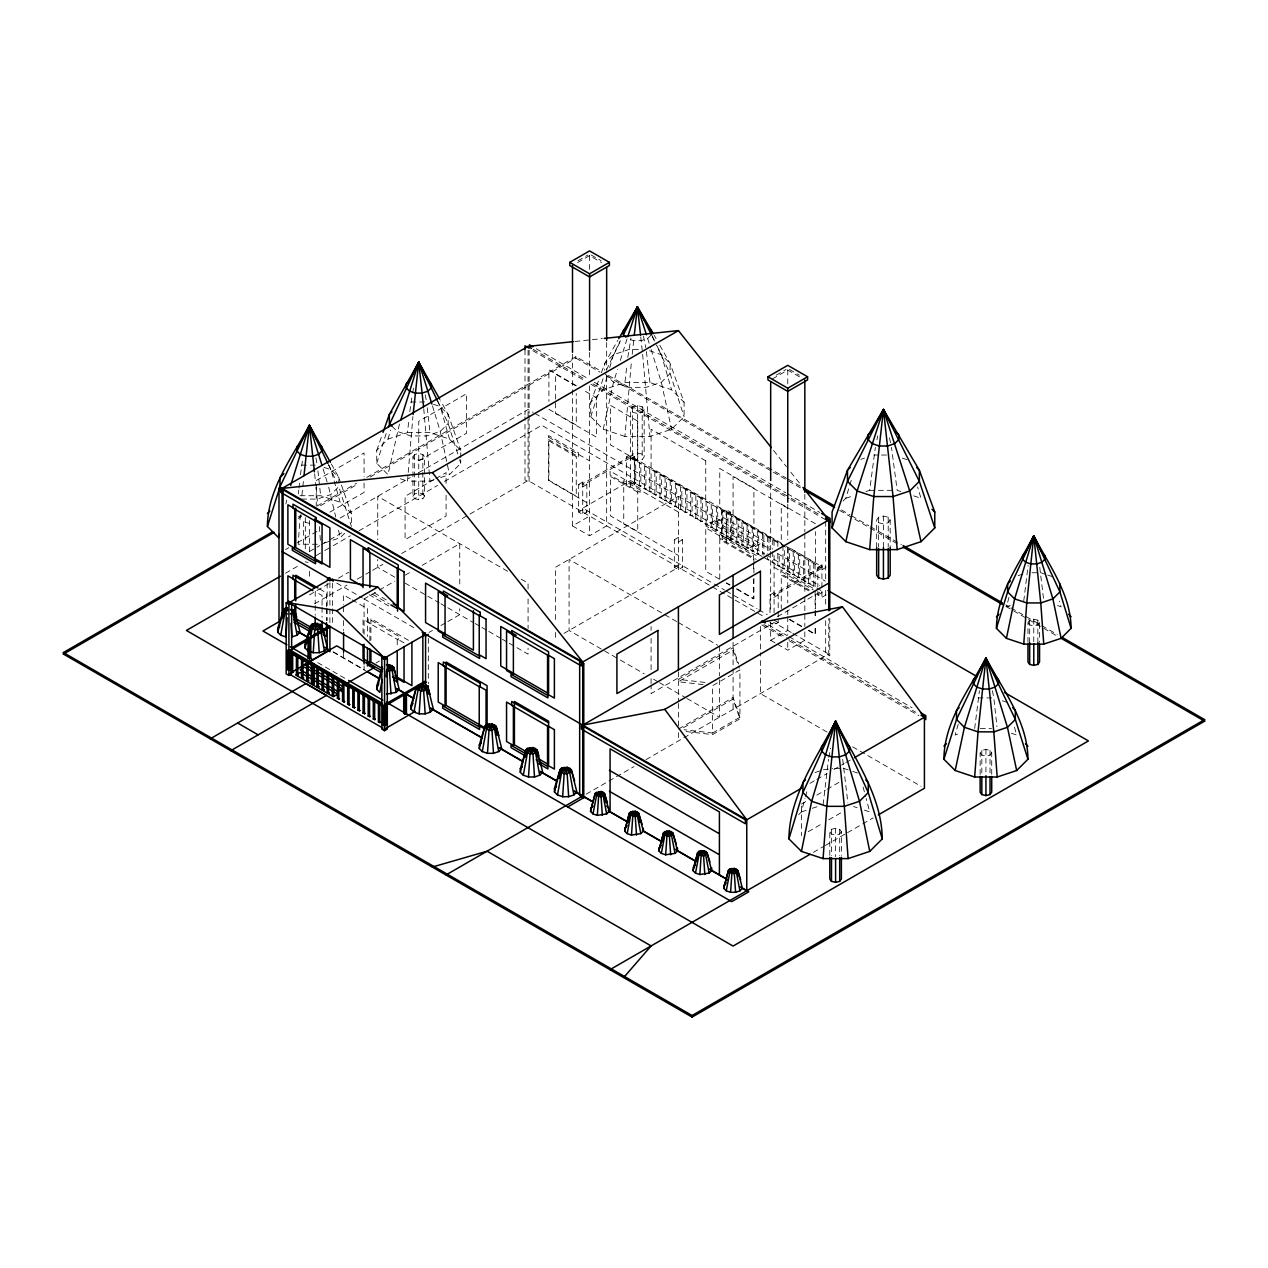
<?xml version="1.0" encoding="UTF-8"?>
<svg xmlns="http://www.w3.org/2000/svg" width="1268" height="1268" viewBox="0 0 1268 1268"><rect width="100%" height="100%" fill="white"/><g stroke="black" fill="none" stroke-linecap="round" stroke-linejoin="round"><path stroke-width="0.75" stroke-dasharray="5 3.75" d="M300.358 514.792L298.154 544.241L320.661 544.241M433.545 479.922L429.995 481.111L407.488 481.111L412.908 416.49M659.82 345.276L670.09 363.425L684.086 402.289L684.086 416.728L671.58 429.234L649.929 436.461L624.918 436.461L631.369 362.062M301.942 495.186L303.575 479.605M823.09 804.72L828.495 759.31M1023.751 601L1028.094 565.496M632.209 354.279L634.079 336.908M298.36 493.823L298.788 489.987M298.994 488.085L299.628 482.347M300.468 474.692L302.561 459.713M399.452 424.098L387.992 474.612L376.739 463.359L376.739 450.362L387.992 439.108L407.488 432.61L408.962 419.217M409.802 411.561L412.243 394.792M974.664 728.498L979.435 690.695M624.918 436.461L603.251 429.234L590.745 416.728L590.745 402.289L603.251 389.783L624.918 382.571L626.899 365.121M627.787 357.37L630.973 338.017M865.996 491.556L869.674 490.336L875.364 447.382M828.828 757.456L830.508 748.168M412.591 392.985L413.637 387.58M876.933 439.727L877.725 435.891M285.871 503.919L286.679 500.163M603.251 429.234L613.506 382.286L617.484 369.511M798.65 814.706L801.424 811.932L805.006 798.539M805.529 796.621L807.573 788.965M1008.995 597.402L1006.427 606.786L1011.626 605.042M387.992 439.108L390.56 430.058M958.243 724.155L955.169 734.996L960.494 733.221M603.251 389.783L607.562 374.995M609.718 367.609L613.506 354.675L620.337 340.664M843.093 501.034L845.835 498.276L849.227 486.975M849.782 485.089L851.478 479.447M620.337 360.397L627.169 338.493L633.667 340.664L641.164 340.664L647.663 338.493L651.419 334.752M376.739 463.359L387.041 430.771M590.745 416.728L603.52 377.293M376.739 450.362L382.413 434.195M590.745 402.289L598.75 380.083M601.412 372.681L604.741 363.425L617.817 340.315M606.437 370.002L620.876 340.03M412.94 456.86L414.636 454.483L418.741 453.516L422.846 454.483L424.542 456.86L424.542 496.311L422.846 498.673L418.741 499.655L414.636 498.673L412.94 496.311L412.94 456.86L414.636 459.222L418.741 460.205L422.846 459.222L424.542 456.86M412.94 496.311L414.636 493.949L418.741 492.967L422.846 493.949L424.542 496.311M634.682 484.471L630.576 482.109L626.487 484.471L626.487 456.86L630.576 454.483L634.682 456.86L634.682 484.471L630.576 486.849L630.656 409.516L632.637 406.759L637.424 405.601L642.194 406.759L644.176 409.516L644.176 456.86L642.194 459.618L637.424 460.759L632.637 459.618L630.656 456.86L632.637 454.102L637.424 452.945L642.194 454.102L644.176 456.86M644.176 409.516L642.194 412.274L637.424 413.416L632.637 412.274L630.656 409.516M876.663 547.602L876.663 519.975L878.645 517.217L883.431 516.076L888.202 517.217L890.184 519.975L890.184 547.602M890.184 519.975L888.202 522.749L883.431 523.89L878.645 522.749L876.663 519.975M829.795 855.329L829.795 831.665L831.491 829.288L835.596 828.321L839.685 829.288L841.381 831.665L841.381 855.329M841.381 831.665L839.685 834.027L835.596 835.01L831.491 834.027L829.795 831.665M1027.968 642.29L1027.968 622.556L1029.664 620.195L1033.769 619.212L1037.858 620.195L1039.554 622.556L1039.554 642.29M1039.554 622.556L1037.858 624.934L1033.769 625.901L1029.664 624.934L1027.968 622.556M980.132 774.447L980.132 752.748L981.828 750.387L985.933 749.404L990.023 750.387L991.719 752.748L991.719 774.447M991.719 752.748L990.023 755.126L985.933 756.108L981.828 755.126L980.132 752.748M333.072 540.105L340.157 537.743L345.165 532.734M440.63 477.56L449.49 474.612L460.744 463.359L460.744 459.65M578.018 260.733L587.924 255.026M577.622 262.555L589.588 255.645L601.539 262.555M316.239 480.524L364.075 452.914L364.075 476.578M298.234 516.964L301.657 514.982M317.079 506.075L356.514 483.314M366.801 477.386L575.91 356.641L601.618 371.476M298.234 518.549L301.657 516.488M320.519 505.678L358.226 483.821M370.224 476.974L575.91 358.147L575.91 356.641M329.902 512.098L364.075 492.364L364.075 478.559M418.741 460.807L466.576 433.18L466.576 393.73L418.741 421.341L418.741 499.655M285.49 549.567L288.914 547.602M297.441 542.672L319.663 529.85M340.157 518.01L410.198 477.576M418.741 472.631L528.074 409.516L533.21 412.465M309.408 551.548L319.663 545.62M321.359 544.638L328.206 540.691M329.902 539.708L343.58 531.815M434.116 479.542L405.078 496.311L405.078 539.708L446.082 516.044L446.082 494.33M435.827 478.559L446.082 472.631L446.082 484.471M285.49 573.247L299.153 565.354M316.239 555.495L323.071 551.548M324.782 550.566L331.614 546.619M333.326 545.62L350.412 535.762M358.955 530.832L437.539 485.454M444.371 481.523L541.753 425.303L764.541 553.926M309.408 594.946L329.902 583.106M338.445 578.176L348.7 572.264M314.527 603.822L346.988 585.087M357.243 579.159L364.075 575.212M365.786 574.23L370.906 571.266M372.618 570.283L382.873 564.371M401.655 553.514L468.288 515.046M470 514.063L528.074 480.524L763.843 616.644M364.075 634.396L364.075 598.892L377.737 590.999M379.449 590.016L394.823 581.14M405.078 575.212L411.91 571.266M422.165 565.354L459.745 543.655L459.745 587.052M578.652 484.471L582.741 482.109L586.846 484.471L586.846 512.098L582.741 514.459L578.652 512.098L578.652 484.471L582.741 486.849L586.846 484.471M634.682 456.86L630.576 459.222L626.487 456.86M776.19 375.154L786.097 369.432M772.386 378.942L787.761 370.05L799.712 376.961M578.652 512.098L582.741 509.72L586.846 512.098M635.712 483.092L633.651 482.696L635.712 483.092L635.712 460.601M640.831 486.056L638.787 485.66L640.831 486.056L640.831 463.565M572.502 389.783L572.502 525.903L589.588 516.044M645.951 489.004L643.906 488.624L645.951 489.004L645.951 466.529M651.086 491.968L649.042 491.572L651.086 491.968L651.086 469.477M656.206 494.932L654.161 494.536L656.206 494.932L656.206 472.441M572.502 525.903L589.588 535.762L606.659 525.903L606.659 372.031M661.341 497.896L659.281 497.5L661.341 497.896L661.341 475.405M376.041 663.005L379.449 661.024M428.996 632.431L432.404 630.45M440.947 625.52L446.082 622.556M447.778 621.574L459.745 614.663L459.745 608.751M666.461 500.844L664.416 500.448L666.461 500.844L666.461 478.353M671.58 503.808L669.536 503.412L671.58 503.808L671.58 481.317M676.716 506.772L674.655 506.376L676.716 506.772L676.716 484.281M681.835 509.72L679.791 509.324L681.835 509.72L681.835 487.229M686.955 512.684L684.91 512.288L686.955 512.684L686.955 490.193M692.09 515.648L690.03 515.252L692.09 515.648L692.09 493.157M697.21 518.596L695.165 518.2L697.21 518.596L697.21 496.121M702.329 521.56L700.285 521.164L702.329 521.56L702.329 499.069M674.322 539.708L678.412 537.347L682.517 539.708L682.517 567.319L678.412 569.697L674.322 567.319L674.322 539.708L678.412 542.07L682.517 539.708M730.352 539.708L726.247 537.347L722.158 539.708L722.158 512.098L726.247 509.72L730.352 512.098L730.352 539.708L726.247 542.07L726.247 509.72M707.465 524.524L705.404 524.128L707.465 524.524L707.465 502.033M714.629 520.768L705.753 525.903L746.757 549.567L755.633 544.447L755.633 546.413L764.525 541.293L723.521 517.613L714.629 522.749L714.629 520.768L755.633 544.447M730.352 512.098L726.247 514.459L722.158 512.098M712.584 527.472L710.54 527.092L712.584 527.472L712.584 504.997M717.704 530.436L715.659 530.04L717.704 530.436L717.704 507.945M722.839 533.4L720.779 533.004L722.839 533.4L722.839 510.909M727.959 536.348L725.914 535.968L727.959 536.348L727.959 513.873M674.322 567.319L678.412 564.957L682.517 567.319M563.959 633.414L678.412 567.319M733.078 539.312L731.034 538.916L733.078 539.312L733.078 516.821M738.214 542.276L736.169 541.88L738.214 542.276L738.214 519.785M743.333 545.24L741.289 544.844L743.333 545.24L743.333 522.749M748.469 548.188L746.408 547.792L748.469 548.188L748.469 525.697M753.588 551.152L751.544 550.756L753.588 551.152L753.588 528.661M758.708 554.116L756.663 553.72L758.708 554.116L758.708 531.625M767.6 559.236L768.963 560.028L767.6 559.236L767.6 553.609M772.719 562.199L774.082 562.992L772.719 562.199L772.719 550.946M779.218 565.94L777.157 565.544L779.218 565.94L779.218 552.832M784.337 568.904L782.293 568.508L784.337 568.904L784.337 546.413M789.457 571.868L787.412 571.472L789.457 571.868L789.457 549.377M794.592 574.816L792.532 574.42L794.592 574.816L794.592 552.341M799.712 577.78L797.667 577.384L799.712 577.78L799.712 555.289M769.993 612.698L769.993 594.946L774.082 592.568L778.187 594.946L778.187 622.556L774.082 624.934L769.993 622.556M817.828 567.319L821.918 564.957L826.023 567.319L821.918 569.697L817.828 567.319L817.828 587.052M803.468 579.951L804.831 580.744L803.468 579.951L803.468 557.46M778.187 594.946L774.082 597.307L769.993 594.946M809.967 583.692L807.906 583.312L809.967 583.692L809.967 561.217M815.086 564.165L815.086 586.656L813.042 586.26L814.405 587.052M777.506 616.644L821.918 590.999L816.798 588.035M817.828 594.946L821.918 592.584L826.023 594.946L821.918 597.307L817.828 594.946L817.828 589.018M770.675 622.556L770.675 640.308L787.761 630.45M777.506 644.255L787.761 650.183L804.831 640.308L804.831 628.484M683.547 727.705L733.078 699.096L739.926 718.829L712.584 734.6L684.118 731.319M586.165 794.18L634 766.569M645.951 759.659L828.749 654.13L828.749 618.61M712.584 733.031L739.926 717.244L739.926 669.9L712.584 685.687L712.584 733.031L684.118 729.734M809.967 783.323L815.086 780.375M816.798 779.392L827.053 773.464M833.884 769.517L844.123 763.605M845.835 762.623L850.971 759.659M801.424 804.039L806.543 801.091M816.798 795.163L825.341 790.233M827.053 789.251L840.716 781.357M808.255 831.665L821.918 823.772M828.749 819.825L842.428 811.932M813.374 852.381L823.629 846.453M825.341 845.471L845.835 833.631M847.547 832.648L873.176 817.86M324.212 543.053L331.297 540.691M860.813 459.365L864.522 458.128M845.835 498.276L853.174 495.836M1018.093 575.64L1023.292 573.913M815.039 772.545L821.775 770.294M823.471 769.739L832.664 768.614M801.424 811.932L810.442 808.921M812.249 808.318L817.67 806.511M574.943 341.472L602.268 338.604M638.39 349.619L628.659 349.619L613.506 354.675L604.741 363.425L604.741 370.161M624.918 382.571L649.929 382.571L671.58 389.783L684.086 402.289M410.864 402.004L424.653 402.004M407.488 432.61L429.995 432.61L449.49 439.108L460.744 450.362L460.744 457.78M873.795 455.038L879.58 455.038M881.498 455.038L889.201 455.038M301.53 465.134L315.32 465.134M869.674 490.336L893.243 490.336M300.025 495.725L320.661 495.725L340.157 502.223L351.41 513.477L351.41 524.619M301.53 499.085L317.285 499.085L330.932 494.536L338.81 486.658L351.41 526.474M1032.009 572.756L1040.759 572.756L1045.957 574.483M978.04 697.907L993.811 697.907L996.965 726.596M980.307 728.498L991.56 728.498M834.613 768.614L844.345 768.614L851.082 770.849M704.992 682.438L678.412 679.379L733.078 647.805L738.673 663.957M703.09 684.593L678.412 681.74L733.078 650.183L739.292 668.109M309.408 523.335L305.303 522.353L303.607 519.975L303.607 547.602M305.303 561.803L308.045 562.453M649.533 350.745L661.341 354.675L670.09 363.425L670.09 373.537L684.086 416.728M902.325 458.128L907.872 459.983M900.851 491.556L897.173 490.336L891.483 447.382M913.673 495.836L921.012 498.276L917.62 486.975M1047.701 575.054L1052.9 576.797M1057.623 605.629L1061.094 606.786L1059.557 601.159M433.45 404.286L440.265 406.553L448.143 414.43L460.744 450.362M400.403 478.749L407.488 481.111M324.117 467.401L330.932 469.683L338.81 477.56L351.41 513.477M1002.338 700.744L1007.458 702.456M1011.357 733.221L1016.682 734.996L1013.607 724.155M852.762 771.419L859.514 773.67M853.507 806.511L857.12 807.716M864.348 810.125L869.753 811.932L866.171 798.539M591.237 255.026L601.143 260.733M789.409 369.432L799.316 375.154M608.466 375.439L786.62 478.29M788.331 479.288L800.33 486.215M841.429 509.942L850.004 514.887M851.716 515.886L868.849 525.776M870.561 526.759L901.389 544.558M1005.889 604.884L1009.312 606.865M1011.024 607.863L1040.156 624.664M1041.868 625.663L1057.274 634.555M575.91 358.147L599.891 372.079M606.754 375.946L800.33 487.784M839.717 510.449L899.678 545.145M1005.889 606.389L1057.274 636.14M536.285 348.748L587.528 378.339M594.359 382.286L785.7 492.761M787.412 493.743L819.873 512.478M533.21 349.35L586.165 379.924M592.996 383.871L789.457 497.294M791.169 498.276L820.222 515.046M532.861 350.729L584.12 380.321M590.951 384.267L789.124 498.673M790.836 499.655L824.992 519.389M576.258 385.646L548.917 369.86L548.917 401.417M815.435 523.732L781.262 503.998L781.262 543.449M575.91 385.837L555.416 374.012L555.416 413.463L596.42 437.127L596.42 397.676L582.741 389.783M787.761 508.151L733.078 476.578L733.078 516.028L784.337 545.62M781.611 543.259L631.274 456.464L629.895 457.257L821.236 567.715L822.599 566.939L788.442 547.205M548.917 409.31L576.258 425.097L576.258 393.54M786.382 546.413L815.435 563.182L815.435 531.625M534.922 413.463L770.675 549.567L770.675 482.506M777.506 553.514L825.341 581.14M714.629 522.749L755.633 546.413M766.252 554.909L819.366 585.578M762.131 556.478L630.576 480.524L582.741 508.151L712.584 583.106M763.843 557.46L815.086 587.052M756.314 555.495L719.416 534.193L719.416 538.123L756.314 559.442M812.788 588.098L780.914 569.697L780.914 573.643L809.428 590.096M548.584 437.127L589.588 460.807M678.412 512.098L623.745 480.524L623.745 523.922L678.412 555.495M774.082 567.319L813.374 590.016M548.584 439.505L578.652 456.86L578.652 452.914L548.584 435.558L548.584 480.524L589.588 504.204M808.604 590.793L781.262 575.022L781.262 608.561M726.596 582.915L730.003 584.881M736.851 588.827L753.921 598.686L753.921 575.022M789.806 619.402L801.756 626.313M808.604 630.259L815.435 634.206L815.435 626.313M719.416 579.159L705.753 571.266L705.753 527.868L753.588 555.495L753.588 571.266M726.247 583.106L729.671 585.087M736.502 589.018L753.588 598.892L753.588 579.159M789.457 619.608L801.424 626.503M808.255 630.45L815.086 634.396L815.086 626.503M714.296 584.088L724.551 590.016M726.247 590.999L756.996 608.751M758.708 609.734L767.251 614.663M774.082 620.195L778.187 622.556M791.169 632.431L774.082 622.556L651.086 693.58L651.086 685.687M792.88 633.414L828.749 654.13M768.614 624.934L787.412 635.775M789.124 636.758L912.12 707.782M763.843 624.538L789.457 639.326M791.169 640.308L915.876 712.315M761.783 624.934L782.293 636.758M789.124 640.705L918.951 715.675M770.675 640.308L775.794 643.272M676.716 621.574L569.078 559.442L569.078 630.45L618.625 659.059M678.412 622.556L717.704 645.238M827.053 732.048L760.42 693.58L760.42 658.06M852.667 746.836L921.012 786.287M507.58 571.266L377.737 496.311L377.737 539.708M521.243 579.159L528.074 583.106L528.074 589.018M620.337 660.042L644.255 673.847M657.918 681.74L651.086 677.794L651.086 683.706M659.629 682.723L685.259 697.527M686.955 698.51L719.416 717.244L719.416 677.794M394.823 577.194L377.737 567.319L377.737 559.442M405.078 583.106L439.251 602.839M440.947 603.822L446.082 606.786M447.778 607.768L473.408 622.556M475.12 623.539L480.239 626.503M481.951 627.486L487.086 630.45M488.782 631.432L500.749 638.343M502.461 639.326L507.58 642.29M509.292 643.272L528.074 654.13L528.074 648.202M374.329 592.964L386.28 599.875M372.507 594.28L389.213 603.933M369.162 594.724L389.213 606.294M336.749 583.106L362.363 597.894M364.075 598.892L415.333 628.484M350.412 598.892L343.58 594.946L343.58 604.804M352.124 599.875L367.498 608.751L367.498 636.362M319.663 589.018L326.494 592.964L326.494 606.786M408.486 640.308L370.906 618.61L370.906 640.308M404.048 642.876L397.217 638.929L397.217 646.823M333.104 651.784L363.916 669.583M333.326 652.148L367.498 671.881M317.729 662.641L346.846 679.442M604.741 373.537L613.506 382.286L628.659 387.342L646.173 387.342L661.341 382.286L670.09 373.537L656.507 345.324M391.971 426.159L397.217 431.405L410.864 435.954L426.619 435.954L440.265 431.405L448.143 423.528L448.143 414.43L440.678 400.862M773.559 450.441L786.477 466.719M790.867 472.251L800.647 484.566M654.225 335.37L656.079 338.667M331.344 463.977L338.81 477.56L338.81 483.013M651.942 335.418L656.206 344.167M657.062 345.926L661.341 354.675L671.58 389.783M652.275 336.511L655.667 343.565M437.809 401.354L440.265 406.553L449.49 439.108M328.475 464.468L330.932 469.683L340.157 502.223M437.222 400.292L448.143 423.528L459.032 457.922M328.729 465.213L337.129 483.076M739.926 717.244L733.078 697.527L678.412 729.084L678.412 740.924M459.602 459.729L460.744 463.359M647.663 338.493L650.516 347.622M651.086 349.445L661.341 382.286L671.58 429.234M432.436 405.808L440.265 431.405L449.49 474.612M323.102 468.922L328.143 485.39M328.697 487.213L335.751 517.075M863.096 787.063L865.664 796.621M338.556 530.23L340.157 537.743M889.518 437.809L891.087 445.464M643.478 336.083L645.792 347.686M992.416 690.695L993.811 697.907M425.24 394.792L426.27 400.197M315.906 457.922L317.285 465.134M1039.76 567.319L1043.564 599.114M842.681 759.31L847.896 802.818M646.395 351.553L649.929 382.571M640.752 336.908L642.416 352.33M427.253 407.741L429.995 432.61M317.919 470.872L320.661 495.725M642.622 354.279L649.929 436.461M423.75 408.692L429.995 481.111M314.623 473.772L315.859 485.454M316.065 487.403L317.729 504.965M319.346 526.569L320.519 542.276M1037.858 620.195L1037.858 642.686M1033.769 619.212L1033.769 642.892M1029.664 620.195L1029.664 642.686M990.023 750.387L990.023 776.032M985.933 749.404L985.933 775.826M981.828 750.387L981.828 776.032M888.202 517.217L888.202 546.809M883.431 516.076L883.431 547.633M878.645 517.217L878.645 546.809M839.685 829.288L839.685 855.726M835.596 828.321L835.596 856.708M831.491 829.288L831.491 855.726M829.779 618.419L829.779 655.905L825.674 653.527L825.674 619.989M825.674 521.354L825.674 582.519M825.674 590.413L825.674 606.183M821.918 564.957L821.918 597.307M815.435 594.74L815.435 608.561M815.435 610.526L815.435 618.419M815.086 590.999L815.086 608.751M815.086 610.716L815.086 618.61M813.723 563.388L813.723 585.864M808.604 560.424L808.604 582.915M804.831 494.33L804.831 531.815M804.831 533.796L804.831 594.946M804.831 596.911L804.831 626.503M801.424 806.02L801.424 835.612M798.349 554.496L798.349 576.988M793.229 551.548L793.229 574.039M788.094 548.584L788.094 571.076M787.761 370.05L787.761 385.837M787.761 504.204L787.761 539.708M787.761 547.602L787.761 602.839M787.761 610.716L787.761 614.663M787.761 616.644L787.761 634.396M787.761 642.29L787.761 650.183M782.974 545.62L782.974 568.112M777.839 542.672L777.839 546.413M777.839 553.91L777.839 565.163M774.082 540.501L774.082 547.998M774.082 555.495L774.082 612.698M772.719 539.708L772.719 549.076M770.675 551.548L770.675 612.698M768.963 537.537L768.963 550.661M767.6 536.744L767.6 551.739M763.843 534.573L763.843 555.194M762.464 533.796L762.464 554.401M760.42 626.503L760.42 656.095M757.345 530.832L757.345 553.323M753.921 573.041L753.921 559.236L719.764 539.518L719.764 578.969M752.225 527.868L752.225 550.36M747.09 524.92L747.09 547.396M741.97 521.956L741.97 544.447M736.851 518.992L736.851 541.484M733.078 642.29L733.078 709.351M731.715 516.044L731.715 538.52M726.596 513.08L726.596 535.571M721.476 510.116L721.476 532.608M719.416 646.236L719.416 675.828M716.341 507.152L716.341 529.644M711.221 504.204L711.221 526.696M706.102 501.24L706.102 523.732M700.966 498.276L700.966 520.768M695.847 495.328L695.847 517.819M690.711 492.364L690.711 514.856M685.592 489.4L685.592 511.892M680.472 486.452L680.472 508.944M678.412 569.697L678.412 496.311L555.416 567.319L555.416 622.556M678.412 671.881L678.412 701.473M678.412 703.439L678.412 727.119M675.337 483.488L675.337 505.98M670.217 480.524L670.217 503.016M665.098 477.576L665.098 500.052M659.962 474.612L659.962 497.104M654.843 471.648L654.843 494.14M651.086 626.503L651.086 630.45M651.086 638.343L651.086 669.9M649.723 468.7L649.723 491.176M644.588 465.736L644.588 488.228M642.194 406.759L642.194 459.618M639.468 462.772L639.468 485.264M637.424 405.601L637.424 460.759M634.349 459.809L634.349 482.3M632.637 406.759L632.637 459.618M606.659 342.439L606.659 370.066M589.588 255.645L589.588 269.45M589.588 352.298L589.588 377.943M589.588 385.837L589.588 535.762M582.741 482.109L582.741 514.459M572.502 354.279L572.502 387.818M555.416 632.431L555.416 638.343M529.105 350.142L529.105 413.257M529.105 415.238L529.105 482.3L525 479.938L525 416.807M528.074 350.333L528.074 417.41M528.074 419.375L528.074 480.524M528.074 598.892L528.074 628.484M525 349.746L525 414.842M428.315 638.343L428.315 683.706M422.846 454.483L422.846 471.062M422.846 472.251L422.846 498.673M414.636 454.483L414.636 498.673M369.891 640.911L369.891 623.159L363.044 619.212L363.044 633.017M364.075 665.954L364.075 669.9M343.58 606.786L343.58 612.698M343.58 620.591L343.58 630.45M343.58 652.148L343.58 658.076M332.644 583.106L332.644 606.786M332.644 608.751L332.644 624.538M329.902 582.709L329.902 622.953M327.176 583.106L327.176 606.786M327.176 608.751L327.176 620.591M326.494 608.751L326.494 620.591M322.056 605.391L322.056 595.532L315.209 591.585L315.209 603.425M322.056 607.372L322.056 617.231M316.239 484.471L316.239 506.17M315.209 605.391L315.209 615.265M309.408 520.577L309.408 554.116M309.408 571.266L309.408 579.159M305.303 517.613L305.303 549.963M629.895 456.464L582.06 484.075L583.438 484.867L631.274 457.257L629.895 456.464M821.236 566.939L773.401 594.549L774.764 595.342L822.599 567.715L821.236 566.939M637.756 421.15L610.431 405.364L610.431 444.83L637.756 460.601L637.756 421.15M753.921 488.228L719.764 468.494L719.764 507.945L753.921 527.678L753.921 488.228M705.753 460.807L651.086 429.234L651.086 468.7L705.753 500.258L705.753 460.807M640.15 488.418L610.082 471.062L610.082 475.009L640.15 492.364L640.15 488.418M576.258 456.654L548.917 440.884L548.917 480.334L576.258 496.121L576.258 456.654M637.756 492.174L610.431 476.388L610.431 515.838L637.756 531.625L637.756 492.174M398.247 635.981L368.18 618.61L368.18 622.556L398.247 639.912L398.247 635.981"/><path stroke-width="1.5" d="M287.154 617.785L285.902 636.916L280.703 635.189L277.708 632.177L277.708 628.722L283.303 609.86L287.408 607.483M305.033 647.964L310.644 625.631L320.344 624.141L321.834 625.631L327.445 647.964L324.434 650.959L319.235 652.703L313.244 652.703L314.733 629.736L317.745 623.27L312.134 624.141L310.644 625.631L305.033 644.493L305.033 647.964L308.045 650.959L308.726 647.282M386.122 676.906L386.486 671.168L389.498 664.701L393.587 667.063L395.267 672.722M419.153 713.852L420.659 690.886L423.655 684.419L420.659 684.419L416.554 686.796L410.959 705.658L410.959 709.113L413.954 712.125L419.153 713.852L425.16 713.852L430.359 712.125L433.355 709.113L427.76 686.796L426.254 685.291L416.554 686.796L410.959 709.113M487.498 753.303L482.3 751.575L479.288 748.564L479.288 745.109L484.899 726.247L486.389 724.741L496.089 726.247L501.7 748.564L498.689 751.575L493.49 753.303L487.498 753.303L488.988 730.352L492 723.87L496.089 726.247L498.895 735.678M528.502 776.983L523.304 775.239L520.292 772.244L520.292 768.773L525.903 749.911L527.393 748.421L537.093 749.911L542.704 772.244L539.692 775.239L534.494 776.983L528.502 776.983L529.992 754.016L533.004 747.549L537.093 749.911L538.773 755.569M562.659 796.7L557.46 794.973L554.465 791.961L554.465 788.506L560.06 769.644L561.566 768.139L571.266 769.644L576.861 791.961L573.865 794.973L568.666 796.7L562.659 796.7L564.165 773.749L567.161 767.283L571.266 769.644L574.626 780.961M606.659 806.02L609.163 808.524L609.163 811.409L606.659 813.913L597.339 815.356L598.575 796.875L601.08 791.486L604.503 793.467L607.42 802.866M643.336 828.242L643.336 831.126L640.831 833.631L631.496 835.073L632.748 816.608L635.252 811.219L638.66 813.184L642.163 824.485M677.508 847.975L677.508 850.86L675.004 853.364L665.668 854.806L666.92 836.325L669.425 830.936L672.832 832.918L676.335 844.203M711.665 867.692L711.665 870.593L709.177 873.081L699.841 874.524L701.077 856.058L703.581 850.67L707.005 852.635L709.921 862.05M730.59 892.292L726.247 890.833L723.759 888.345L728.418 870.387L729.671 869.135L737.754 870.387L742.414 888.345L739.926 890.833L735.583 892.292L730.59 892.292L731.842 873.81L734.331 868.421L737.754 870.387L740.67 879.802M823.09 858.61L826.831 806.337L835.596 721.191C854.616 758.47 881.783 795.702 882.259 838.877L869.753 851.383L848.102 858.61L823.09 858.61L801.424 851.383L788.918 838.877C789.409 795.702 816.576 758.47 835.596 721.191L843.474 737.881M1023.751 644.112L1026.763 602.934L1033.769 535.762C1048.969 565.021 1070.794 594.264 1071.095 628.342L1061.094 638.343L1043.77 644.112L1023.751 644.112L1006.427 638.343L996.426 628.342C996.727 594.264 1018.553 565.021 1033.769 535.762L1041.139 551.025M974.664 777.015L978.04 731.858L985.933 658.06C1003.02 689.951 1027.746 721.777 1027.936 759.247L1016.682 770.516L997.187 777.015L974.664 777.015L955.169 770.516L943.915 759.247C944.105 721.777 968.831 689.951 985.933 658.06L994.318 674.75M869.674 549.63L873.795 496.549L883.431 409.516L919.363 470.238L934.77 512.034L934.77 527.932L921.012 541.674L897.173 549.63L869.674 549.63L845.835 541.674L832.077 527.932L832.077 512.034L847.484 470.238L883.431 409.516L892.957 427.379M303.987 475.722L309.408 425.287L330.409 462.281M413.114 414.541L418.741 362.173L439.742 399.166M634.285 335.037L637.424 306.935L653.289 333.722M280.703 635.189L284.809 613.094L287.535 610.463M310.089 639.912L312.134 628.88L316.239 624.934L321.834 625.631L324.64 635.062M382.191 679.505L379.798 692.391L376.786 689.396L376.786 685.925L382.397 667.063M413.954 712.125L418.06 690.03L422.165 686.083L427.76 686.796L429.995 694.341M482.3 751.575L486.389 729.48L490.494 725.534L494.599 724.741L497.056 735.155M523.304 775.239L527.393 753.144L531.498 749.198L535.603 748.421M557.46 794.973L561.566 772.878L565.671 768.931L569.76 768.139M597.339 815.356L592.996 813.913L596.42 796.161L599.827 792.595L603.251 792.215L605.819 802.565M631.496 835.073L627.169 833.631L630.576 815.879L634 812.328L637.424 811.932L639.975 822.298M665.668 854.806L661.341 853.364L664.749 835.612L668.173 832.062L671.58 831.665M699.841 874.524L695.498 873.081L698.922 855.329L702.329 851.779L705.753 851.383M726.247 890.833L729.671 873.081L733.078 869.531L736.502 869.135L738.214 876.045M834.566 726.516L835.596 721.191L868.263 792.532L882.259 838.877M801.424 851.383L811.678 801.281L835.596 721.191L859.514 801.281L869.753 851.383M417.616 367.641L418.741 362.173L427.126 378.847M985.173 661.706L985.933 658.06L1015.335 719.431L1027.936 759.247M1006.427 638.343L1014.622 598.892L1033.769 535.762L1059.905 591.887L1071.095 628.342M279.451 533.986L278.659 537.743L267.405 526.474C267.596 489.004 292.306 457.177 309.408 425.287L316.952 440.297M636.663 310.454L637.424 306.935L644.255 320.091M955.169 770.516L964.409 727.309L985.933 658.06L1007.458 727.309L1016.682 770.516M882.591 413.257L883.431 409.516L919.363 481.349L934.77 527.932M845.835 541.674L857.12 490.985L883.431 409.516L909.727 490.985L921.012 541.674M282.764 617.04L283.572 613.569M309.677 634.555L312.134 624.141L321.834 627.375L317.745 629.736L314.733 629.736L310.644 627.375L316.239 624.934L320.344 628.88L324.434 650.959M417.235 688.762L418.06 685.291L427.76 688.524L423.655 690.886L420.659 690.886L416.554 688.524L422.165 686.083L426.254 690.03L430.359 712.125M525.348 757.091L527.393 748.421L533.004 747.549M559.109 778.552L561.566 768.139L567.161 767.283M628.025 822.298L630.576 811.932L635.252 811.219M662.181 842.015L664.749 831.665L669.425 830.936M696.354 861.749L698.922 851.383L703.581 850.67M277.708 632.177L283.303 611.588L287.503 609.75M376.786 689.396L382.397 668.791M479.288 748.564L484.899 726.247L490.494 725.534L496.089 727.975L492 730.352L488.988 730.352L484.899 727.975L490.494 725.534L494.599 729.48L498.689 751.575M520.292 772.244L525.903 749.911L531.498 749.198L537.093 751.655L533.004 754.016L527.393 753.144L525.903 751.655L531.498 749.198L535.603 753.144L539.692 775.239M554.465 791.961L560.06 769.644L565.671 768.931L571.266 771.372L567.161 773.749L564.165 773.749L560.06 771.372L565.671 768.931L569.76 772.878L573.865 794.973M592.996 813.913L590.492 811.409L595.168 793.467L601.08 791.486M627.169 833.631L624.664 831.126L629.34 813.184L630.576 811.932L638.66 813.184L643.336 831.126M661.341 853.364L658.837 850.86L663.497 832.918L664.749 831.665L672.832 832.918L677.508 850.86M695.498 873.081L692.994 870.593L697.669 852.635L698.922 851.383L707.005 852.635L711.665 870.593M723.759 888.345L728.418 870.387L733.078 869.531L737.754 871.829L734.331 873.81L728.418 871.829L733.078 869.531L736.502 873.081L739.926 890.833M788.918 838.877L802.913 792.532L835.596 721.191L836.611 726.516M290.673 485.39L309.408 425.287L327.889 463.422M400.577 420.437L418.741 362.173L437.222 400.292M996.426 628.342L1007.632 591.887L1033.769 535.762L1052.9 598.892L1061.094 638.343M590.492 811.409L595.168 793.467L599.827 792.595L604.503 793.467L609.163 811.409M624.664 831.126L629.34 813.184L634 812.328L638.66 814.627L635.252 816.608L629.34 814.627L634 812.328L637.424 815.879L640.831 833.631M658.837 850.86L663.497 832.918L668.173 832.062L672.832 834.36L669.425 836.325L663.497 834.36L668.173 832.062L671.58 835.612L675.004 853.364M692.994 870.593L697.669 852.635L702.329 851.779L707.005 854.077L703.581 856.058L697.669 854.077L702.329 851.779L705.753 855.329L709.177 873.081M267.405 526.474L280.006 486.658L309.408 425.287L321.993 465.261M388.198 427.157L418.741 362.173L431.881 403.969M943.915 759.247L956.516 719.431L985.933 658.06L986.678 661.706M627.771 336.638L637.424 306.935L651.419 334.752L651.419 330.409L648.915 327.905M832.077 527.932L847.484 481.349L883.431 409.516L884.256 413.257M383.031 432.388L389.339 414.43L418.741 362.173L419.502 365.818M827.703 737.881L835.596 721.191L844.345 806.337L848.102 858.61M1034.514 539.566L1033.769 535.762L1025.558 552.721L1022.563 555.733L1022.563 559.188L1025.558 562.199L1030.757 563.927L1036.764 563.927L1041.963 562.199L1044.959 559.188L1044.959 555.733L1042.962 553.72M301.863 440.297L309.408 425.287L314.416 471.823M412.037 375.518L418.741 362.173L423.56 406.743M980.053 669.742L985.933 658.06L993.811 731.858L997.187 777.015M625.916 337.24L623.412 334.752L637.424 306.935L646.458 334.784M631.432 318.442L637.424 306.935L638.169 310.454M877.345 420.881L883.431 409.516L893.052 496.549L897.173 549.63M618.752 338.667L637.424 306.935L640.546 335.037M876.663 547.602L876.663 575.212L878.645 577.986L883.431 579.127L888.202 577.986L890.184 575.212L890.184 547.602M829.795 857.311L829.795 879.009L831.491 881.371L835.596 882.354L839.685 881.371L841.381 879.009L841.381 857.311M1027.968 644.255L1027.968 662.007L1029.664 664.384L1033.769 665.367L1037.858 664.384L1039.554 662.007L1039.554 644.255M980.132 776.428L980.132 792.215L981.828 794.576L985.933 795.559L990.023 794.576L991.719 792.215L991.719 776.428M623.745 977.485L651.086 945.912L487.086 851.224L432.404 867.011M300.183 443.641L296.807 447.018L296.807 450.917L300.183 454.293L306.032 456.242L312.784 456.242L318.633 454.293L322.009 450.917L322.009 447.018L318.633 443.641M283.937 473.614L280.006 477.56L280.006 486.658L282.621 489.289M267.405 513.477L269.91 510.988M408.391 381.636L406.14 383.887L406.14 387.786L409.516 391.162L415.365 393.112L422.117 393.112L427.966 391.162L431.342 387.786L431.342 383.887L429.091 381.636M391.971 411.799L389.339 414.43L389.339 423.528L391.971 426.159M290.404 613.966L294.509 611.588L294.509 609.86L290.768 609.385M277.708 628.722L279.705 626.725M291.038 623.523L291.909 636.916L297.108 635.189L300.104 632.177L294.509 611.588L290.309 609.75M305.033 644.493L307.046 642.496M625.916 327.905L623.412 330.409L623.412 334.752M376.786 685.925L378.799 683.928M386.486 694.119L396.187 692.391L399.198 689.396L393.587 667.063L387.992 666.35L386.486 664.701L389.498 664.701M410.959 705.658L412.956 703.645M479.288 745.109L481.301 743.111M520.292 768.773L522.289 766.775M872.146 430.613L868.025 434.75L868.025 439.505L872.146 443.641L879.295 446.019L887.552 446.019L894.701 443.641L898.822 439.505L898.822 434.75L896.08 431.992M850.242 467.48L847.484 470.238L847.484 481.349L857.12 490.985L873.795 496.549L893.052 496.549L909.727 490.985L919.363 481.349L919.363 470.238L916.605 467.48M554.465 788.506L556.462 786.509M590.492 808.524L592.996 806.02M624.664 828.242L627.169 825.737M658.837 847.975L661.341 845.471M692.994 867.692L695.498 865.204M825.341 742.889L821.585 746.646L821.585 750.973L825.341 754.729L831.84 756.885L839.337 756.885L845.835 754.729L849.592 750.973L849.592 746.646L845.835 742.889M805.418 779.915L802.913 782.419L802.913 792.532L811.678 801.281L826.831 806.337L844.345 806.337L859.514 801.281L868.263 792.532L868.263 782.419L865.759 779.915M1010.422 580.998L1007.632 583.803L1007.632 591.887L1014.622 598.892L1026.763 602.934L1040.759 602.934L1052.9 598.892L1059.905 591.887L1059.905 583.803M723.759 885.444L726.247 882.956M996.426 616.787L998.93 614.283M975.583 677.54L973.333 679.791L973.333 683.69L976.709 687.066L982.557 689.015L989.309 689.015L995.158 687.066L998.534 683.69L998.534 679.791L996.283 677.54M959.147 707.702L956.516 710.334L956.516 719.431L964.409 727.309L978.04 731.858L993.811 731.858L1007.458 727.309L1015.335 719.431L1015.335 710.334L1012.704 707.702M943.915 746.25L946.419 743.761M569.76 262.349L589.588 250.906L609.401 262.349L609.401 265.503L589.588 276.947L569.76 265.503L569.76 262.349L589.588 273.793L609.401 262.349M573.184 341.647L528.074 346.386L282.067 488.418L282.067 618.61M274.237 532.322L63.4 654.13L63.4 652.544L272.525 531.815M802.913 487.435L828.749 519.975L582.741 662.007L282.067 488.418L432.404 472.631L678.412 330.599L771.309 447.62M280.371 576.211L186.396 630.45L733.078 946.071L1088.435 740.924L1004.462 692.439M286.172 602.839L288.914 601.254L291.64 602.839L291.64 673.847L288.914 675.432L286.172 673.847L286.172 602.839L288.914 604.408L291.64 602.839M329.902 577.59L327.176 579.159L329.902 580.744L332.644 579.159M288.914 602.839L329.902 579.159L377.737 587.052L425.572 634.396L384.569 658.06L288.914 602.839L336.749 610.716L384.569 658.06M280.022 621.146L262.936 631.004L286.917 644.841M336.749 610.716L377.737 587.052M291.64 647.805L329.22 626.107M288.914 650.959L330.583 626.899M767.933 376.77L787.761 365.327L807.573 376.77L807.573 379.924L787.761 391.368L767.933 379.924L767.933 376.77L787.761 388.198L807.573 376.77M310.771 658.06L309.408 658.853L309.408 639.135L308.045 638.343L308.045 658.06L310.771 658.06L310.771 638.343L309.408 637.55M291.291 671.675L293.352 672.072L291.291 671.675L291.291 653.131L292.67 653.923L292.67 672.468M307.585 662.673L304.621 664.384L342.202 686.083L345.165 684.371M290.61 672.864L307.696 663.005M311.12 661.024L329.902 650.183M312.831 663.196L311.452 663.988L311.452 683.706L312.831 684.498L314.195 683.706L314.195 663.988L312.831 664.781L312.831 684.498M297.79 675.432L297.79 656.887L296.427 656.095L296.427 674.639L298.471 675.036L297.108 674.243M301.546 677.603L303.591 678L301.546 677.603L301.546 659.059L302.909 659.836L302.909 678.38M306.682 680.551L308.726 680.948L306.682 680.551L306.682 662.007L308.045 662.799L308.045 681.344M210.314 738.784L305.984 683.547L326.494 695.387L230.824 750.624M311.452 683.706L314.195 683.706M316.921 686.479L318.981 686.876L316.921 686.479L316.921 667.935L318.284 668.727L318.284 687.256M322.056 689.427L324.101 689.824L322.056 689.427L322.056 670.883L323.419 671.675L323.419 690.22M381.842 658.06L384.569 656.491L387.311 658.06L387.311 729.084L384.569 730.669L381.842 729.084L381.842 658.06L384.569 659.645L387.311 658.06M422.846 685.687L422.846 634.396L425.572 632.811M327.176 692.391L329.22 692.788L327.176 692.391L327.176 673.847L328.539 674.639L328.539 693.184M422.846 634.396L425.572 635.981L428.315 634.396M342.202 688.841L337.763 691.409L300.183 669.71L304.621 667.142L342.202 688.841L342.202 691.599L338.794 689.634M332.295 695.355L334.356 695.752L332.295 695.355L332.295 676.811L333.658 677.603L333.658 696.148M337.763 694.167L333.326 696.734L295.745 675.036L300.183 672.468L337.763 694.167L337.763 696.924M337.431 698.303L339.475 698.7L337.431 698.303L337.431 679.775L338.794 680.551L338.794 699.096M342.55 701.267L344.595 701.664L342.55 701.267L342.55 682.723L343.913 683.515L343.913 702.06M347.67 704.231L349.73 704.628L347.67 704.231L347.67 685.687L349.049 686.479L349.049 705.024M352.805 707.179L354.85 707.576L352.805 707.179L352.805 688.651L354.168 689.427L354.168 707.972M357.925 710.143L359.969 710.54L357.925 710.143L357.925 691.599L359.288 692.391L359.288 710.936M363.044 713.107L365.105 713.504L363.044 713.107L363.044 694.563L364.423 695.355L364.423 713.9M385.599 704.025L424.891 681.344M426.254 682.136L384.569 706.197L287.535 650.183L287.535 669.9L290.277 669.9L290.277 650.183M368.18 716.071L370.224 716.452L368.18 716.071L368.18 697.527L369.543 698.303L369.543 716.848M373.299 719.019L375.344 719.416L373.299 719.019L373.299 700.475L374.662 701.267L374.662 719.812M378.419 721.983L380.479 722.38L378.419 721.983L378.419 703.439L379.798 704.231L379.798 722.776M406.442 713.298L405.078 714.09L405.078 694.357L403.715 693.58L403.715 713.298L406.442 713.298L406.442 693.58L405.078 692.788M384.569 729.084L415.333 711.332M828.749 583.106L582.741 725.137L664.749 709.351L842.428 606.77L924.42 717.244L924.42 788.268L878.296 814.896M446.082 874.904L582.741 795.924M567.715 806.971L584.802 797.096M801.424 788.268L746.757 819.825L422.165 632.415M854.378 757.693L924.42 717.244L921.012 715.279M610.082 969.592L809.967 854.347M63.4 652.544L692.09 1015.51L1204.6 719.622L1204.6 721.191L692.09 1017.095L63.4 654.05M486.389 724.741L492 723.87M729.671 869.135L734.331 868.421M760.42 622.556L842.428 606.77M283.303 609.86L287.043 609.385M604.218 338.397L678.412 330.599M386.486 671.168L392.097 670.296L393.587 668.791L387.992 666.35L389.498 671.168L390.988 694.119M596.42 792.215L604.503 794.909L601.08 796.875L595.168 794.909L599.827 792.595L603.251 796.161L606.659 813.913M284.809 608.355L287.535 608.878M287.408 613.966L283.303 611.588M309.772 651.546L313.244 652.703M803.754 488.18L834.582 505.995M903.101 545.541L1002.465 602.918M1062.425 637.535L1204.6 719.622M803.754 489.686L834.582 507.565M903.101 547.047L1002.465 604.487M1060.698 638.042L1204.6 721.191M529.453 344.817L532.861 346.782M821.585 513.477L830.128 518.406L830.128 522.353M528.074 346.386L531.498 348.367M825.341 518.01L828.749 519.975L828.749 610.716M529.105 348.161L525 345.799L525 349.746M825.674 519.389L829.779 521.75L829.779 610.526M827.941 590.523L977.042 676.605M761.783 620.987L765.206 622.953M920.663 712.711L925.798 715.675L925.798 719.622M314.527 518.992L329.902 527.868L329.902 567.319L295.745 547.602L295.745 508.151M369.194 550.55L350.412 539.708L350.412 579.159L362.363 586.07M447.778 595.928L425.572 583.106L425.572 622.556L473.408 650.183L473.408 610.716M516.124 635.379L500.749 626.503L500.749 665.954L548.584 693.58L548.584 651.752L511.686 630.45L511.686 634.396L548.584 655.699M398.247 568.904L368.18 551.548L368.18 547.602L398.247 564.957L398.247 606.786L393.112 603.822M390.877 604.899L397.566 608.751L397.566 611.113M282.067 551.548L333.326 581.14M317.951 588.035L295.745 575.212L295.745 600.858M314.575 587.67L293.003 575.212L293.003 579.159L312.927 590.666M548.584 722.776L511.686 701.473L511.686 705.404L548.584 726.722M609.401 770.278L718.734 833.393M609.401 791.264L718.734 854.378M311.12 627.486L295.745 618.61L295.745 604.804M323.071 634.396L326.494 636.362L326.494 622.556M382.873 668.918L370.906 662.007L370.906 650.183M394.823 675.828L411.91 685.687L411.91 642.29M485.375 728.101L446.082 705.404L446.082 662.007L487.086 685.687L487.086 725.137M526.379 751.765L514.412 744.871L514.412 701.473L548.584 721.191L548.584 764.588L538.329 758.676M484.344 728.688L479.225 725.724L479.225 686.273L486.056 690.22L486.056 727.705M293.986 619.973L310.581 629.546M367.498 662.403L382.524 671.089M392.541 676.874L397.566 679.775L397.566 682.136L394.221 680.203M526.093 753.969L511.004 745.267L511.004 747.629L526.093 756.346M536.158 759.786L547.903 766.569L547.903 768.931L537.838 763.114M293.986 622.334L310.581 631.924M367.498 664.781L380.86 672.484M298.852 632.019L307.411 636.964M367.34 671.549L379.338 678.475M396.456 688.365L413.574 698.24M430.692 708.13L482.062 737.786M499.18 747.676L523.161 761.513M540.279 771.404L557.397 781.278M574.531 791.169L592.996 801.915L574.214 791.216M608.371 810.791L627.264 821.616M642.543 830.524L661.5 841.381M675.194 849.291L695.736 861.146M709.43 869.055L727.959 879.834M740.243 886.839L748.802 891.784L731.715 901.659L386.217 702.171M297.441 631.432L307.696 637.36M324.782 647.219L328.206 649.184M367.498 671.881L379.449 678.776M396.535 688.651L413.622 698.51M430.708 708.368L481.951 737.96M499.037 747.819L522.955 761.64M540.041 771.499L557.127 781.357M608.371 810.949L627.169 821.791M642.543 830.683L661.341 841.524M676.716 850.4L695.498 861.257M710.872 870.133L726.247 879.009M741.621 887.885L746.757 890.833L746.757 819.825L664.749 709.351M290.34 646.823L312.594 659.677M348.557 680.425L382.793 700.205M308.045 658.06L309.408 658.853M403.715 713.298L405.078 714.09M289.595 649.787L381.842 703.043M312.483 663.782L309.059 661.817L336.749 645.84L374.329 667.539L346.655 683.515L346.655 686.273L343.232 684.308M315.906 665.763L336.4 677.603M339.824 679.569L343.232 681.55M289.595 650.959L381.842 704.231M288.216 651.752L383.887 706.989M312.483 683.119L313.846 683.912M288.914 673.847L382.873 728.101M237.655 723.014L258.149 734.838M731.842 868.421L734.331 873.81L735.583 892.292M701.077 850.67L703.581 856.058L704.834 874.524M666.92 830.936L669.425 836.325L670.661 854.806M632.748 811.219L635.252 816.608L636.504 835.073M598.575 791.486L601.08 796.875L602.332 815.356M1068.607 614.283L1071.095 616.787M932.012 509.292L934.77 512.034M1025.432 743.761L1027.936 746.25M564.165 767.283L567.161 773.749L568.666 796.7M529.992 747.549L533.004 754.016L534.494 776.983M488.988 723.87L492 730.352L493.49 753.303M420.659 684.419L423.655 690.886L425.16 713.852M314.733 623.27L317.745 629.736L319.235 652.703M432.404 472.631L582.741 662.007L582.741 796.161M294.509 609.86L296.744 617.405M536.824 753.62L537.648 757.091M426.254 685.291L428.315 693.976M393.318 670.772L392.097 665.557L387.992 666.35L392.097 670.296L396.187 692.391M293.415 610.098L295.46 618.768M293.003 613.094L297.108 635.189M1033.769 535.762L1040.759 602.934L1043.77 644.112M1037.858 642.686L1037.858 664.384M1033.769 643.668L1033.769 665.367M1029.664 642.686L1029.664 664.384M990.023 776.824L990.023 794.576M985.933 775.826L985.933 795.559M981.828 776.824L981.828 794.576M888.202 548.394L888.202 577.986M883.431 547.554L883.431 579.127M878.645 548.394L878.645 577.986M839.685 857.707L839.685 881.371M835.596 858.674L835.596 882.354M831.491 857.707L831.491 881.371M804.831 379.924L804.831 492.364M787.761 388.198L787.761 502.223M770.675 381.89L770.675 480.524M733.078 575.212L733.078 638.343M719.416 875.063L719.416 811.932L610.082 748.802L610.082 811.932M692.09 1015.51L692.09 1017.095M678.412 606.77L678.412 669.9M606.659 267.485L606.659 340.474M589.588 273.793L589.588 350.333M572.502 265.503L572.502 352.298M428.315 685.687L428.315 693.58M425.572 635.981L425.572 689.237M404.048 646.823L404.048 682.327L397.217 678.38L397.217 650.769M385.947 705.404L385.947 725.137L384.569 725.93L383.205 725.137L383.205 705.404M384.569 659.645L384.569 730.669M369.891 587.639L369.891 552.135L363.044 548.188L363.044 587.639M369.891 648.804L369.891 662.609L363.044 658.663L363.044 644.857M367.498 648.202L367.498 665.954M364.075 644.255L364.075 663.988M343.58 632.431L343.58 652.148M329.902 626.107L329.902 651.752M327.176 624.538L327.176 650.183M322.056 621.177L322.056 633.017M315.209 617.231L315.209 625.124M294.715 599.479L294.715 579.745L287.884 575.815L287.884 603.425M294.715 605.391L294.715 617.231M288.914 604.408L288.914 675.432M283.097 614.473L283.097 490.193L278.992 487.831L278.992 621.97M657.918 630.45L616.914 654.114L616.914 693.58L657.918 669.9L657.918 630.45M760.42 571.266L719.416 594.946L719.416 634.396L760.42 610.716L760.42 571.266M581.378 662.007L280.703 488.418L280.703 492.364L581.378 665.954L581.378 662.007M583.771 663.782L579.666 661.42L579.666 795.559L583.771 797.937L583.771 663.782M316.239 517.613L293.003 504.204L293.003 508.151L316.239 521.56L316.239 517.613M480.239 612.301L443.34 590.999L443.34 594.946L480.239 616.248L480.239 612.301M294.715 508.737L287.884 504.791L287.884 544.241L294.715 548.188L294.715 508.737M322.056 524.524L315.209 520.577L315.209 560.028L322.056 563.975L322.056 524.524M404.048 571.868L397.217 567.921L397.217 607.372L404.048 611.319L404.048 571.868M445.052 595.532L438.221 591.585L438.221 631.036L445.052 634.983L445.052 595.532M486.056 619.212L479.225 615.265L479.225 654.716L486.056 658.663L486.056 619.212M513.381 634.983L506.55 631.036L506.55 670.503L513.381 674.433L513.381 634.983M554.385 658.663L547.554 654.716L547.554 694.167L554.385 698.113L554.385 658.663M315.558 561.407L292.322 547.998L292.322 550.36L315.558 563.769L315.558 561.407M479.558 656.095L442.659 634.793L442.659 637.154L479.558 658.457L479.558 656.095M547.903 695.546L511.004 674.243L511.004 676.605L547.903 697.907L547.903 695.546M745.394 819.825L581.378 725.137L581.378 729.084L745.394 823.772L745.394 819.825M480.239 683.325L443.34 662.007L443.34 665.954L480.239 687.256L480.239 683.325M445.052 666.556L438.221 662.609L438.221 702.06L445.052 706.007L445.052 666.556M513.381 706.007L506.55 702.06L506.55 741.511L513.381 745.457L513.381 706.007M554.385 729.671L547.554 725.724L547.554 765.19L554.385 769.121L554.385 729.671M479.558 727.119L442.659 705.801L442.659 708.178L479.558 729.48L479.558 727.119M313.164 665.763L311.801 664.971L311.801 683.515L313.164 684.308L313.164 665.763"/></g></svg>
